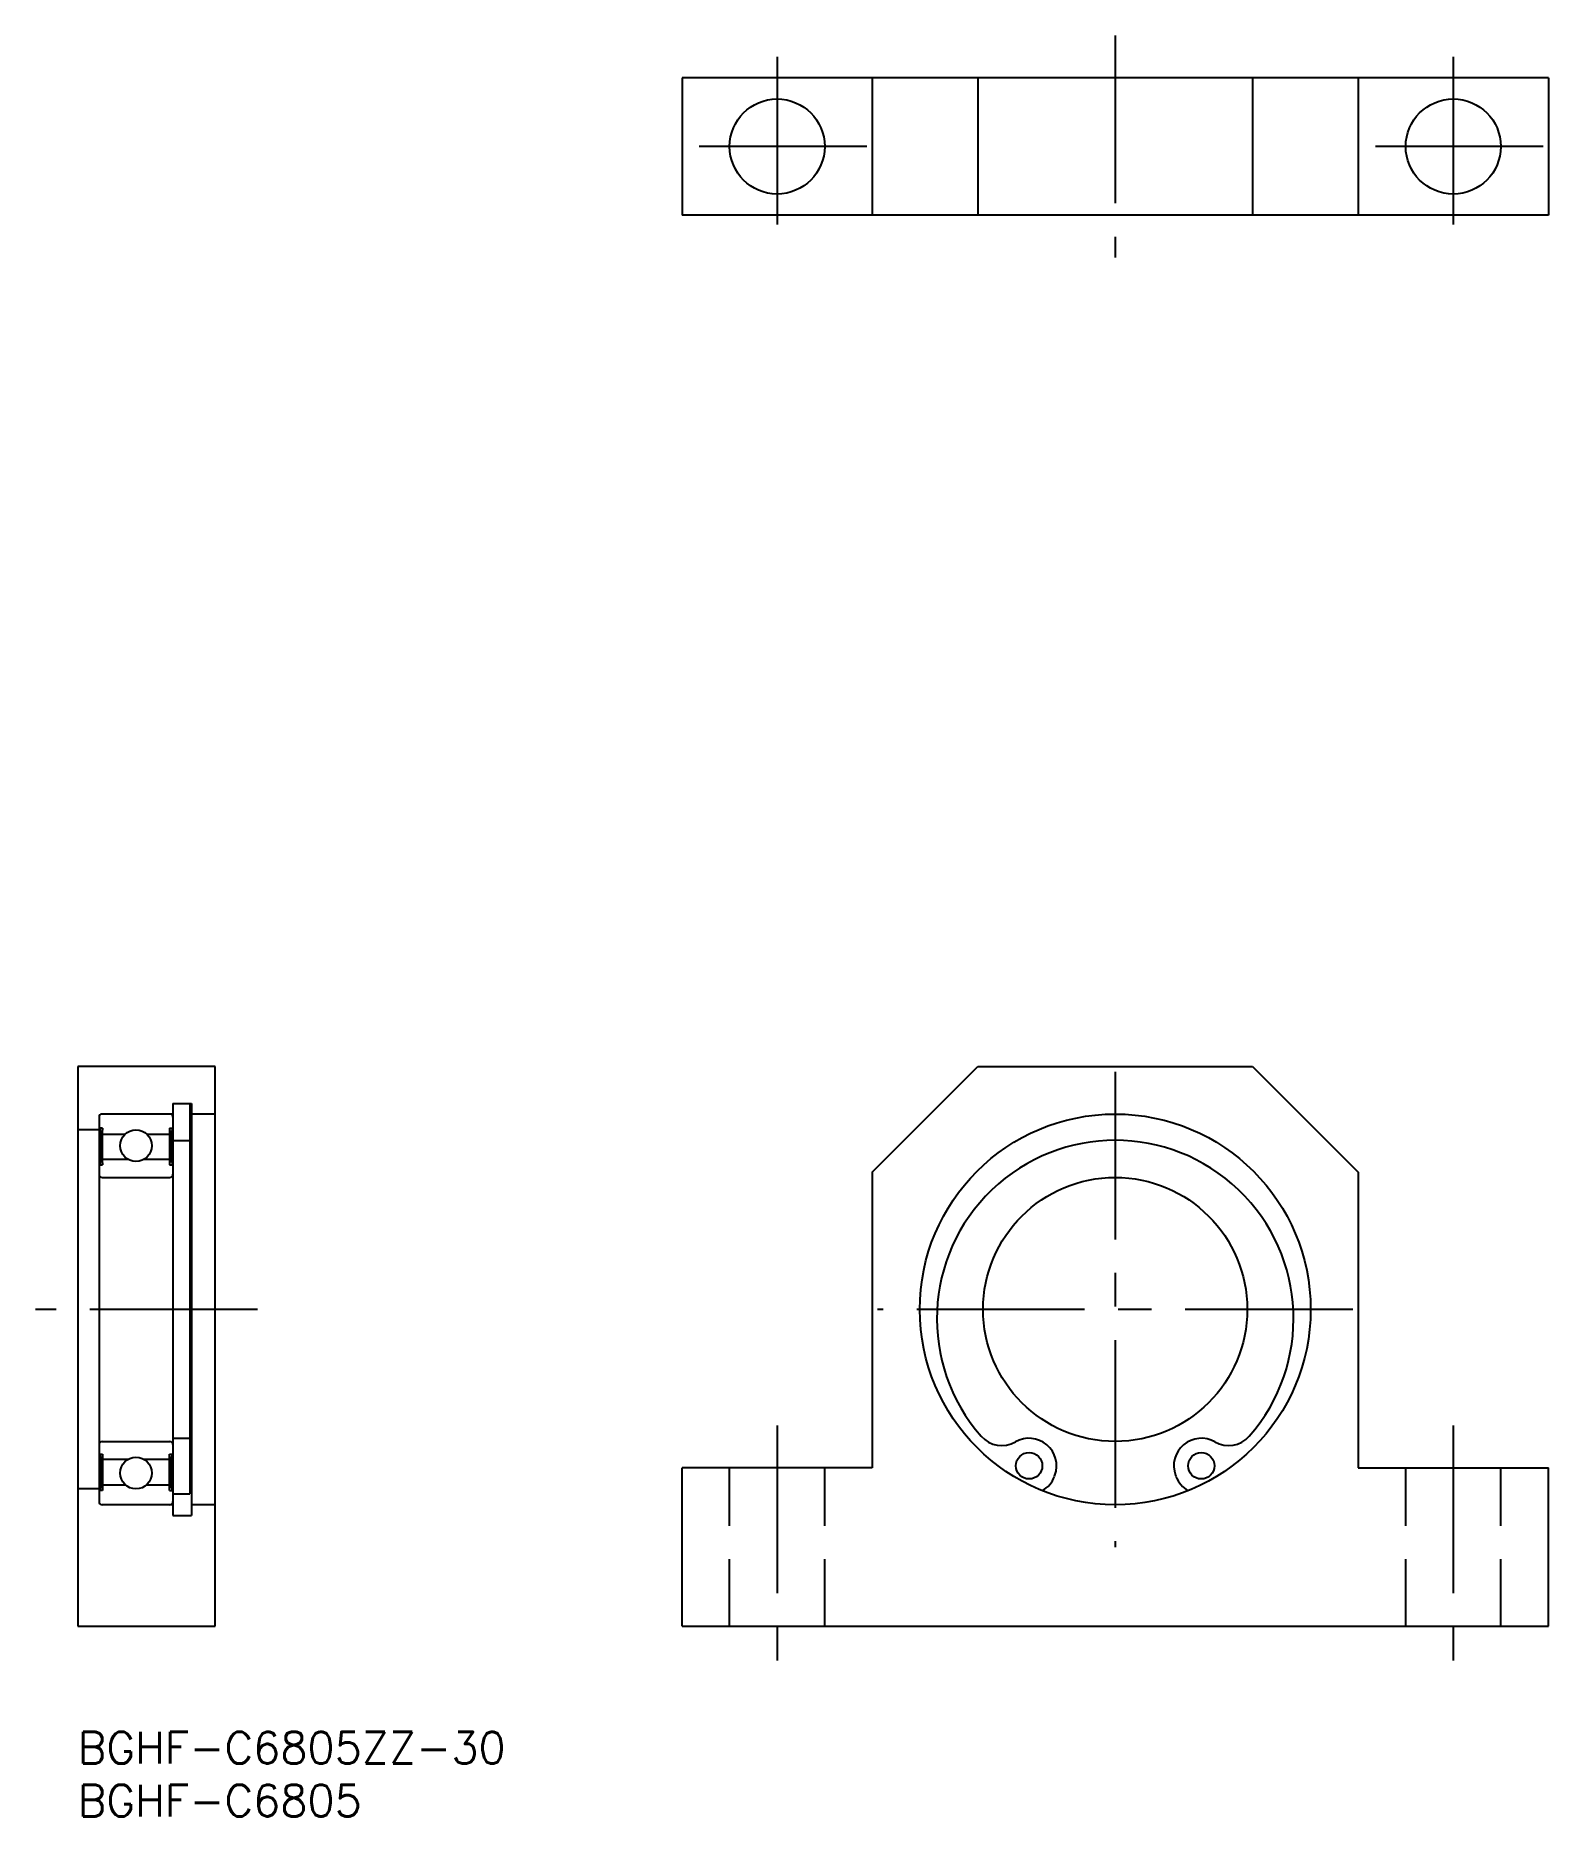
# Model space of a CAD drawing. Extents: x -4 to 139, y -8 to 161.
import ezdxf

# ---------------------------------------------------------------- set-up
doc = ezdxf.new("R2010")
doc.units = 0
doc.header["$LTSCALE"] = 0.5
doc.linetypes.add('CENTER', pattern=[50.8, 31.75, -6.35, 6.35, -6.35])
doc.linetypes.add('DASHED', pattern=[19.05, 12.7, -6.35])
for name, color, linetype in [('MSM_CENTER', 1, 'CENTER'), ('MSM_CONTINUOUS', 7, 'CONTINUOUS'), ('MSM_DASHED', 4, 'DASHED'), ('MSM_NARROW', 5, 'CONTINUOUS'), ('MSM_PART_NUMBER', 7, 'CONTINUOUS')]:
    doc.layers.add(name, color=color, linetype=linetype)
doc.styles.get("Standard").update_dxf_attribs({"font": 'txt.shx', "height": 3, "bigfont": 'bigfont.shx'})

msp = doc.modelspace()

# ---------------------------------------------------------------- linework, layer by layer
at = {"layer": 'MSM_CENTER'}
for p, q in [((98.19, 160.61), (98.19, 139.61)), ((66.19, 158.61), (66.19, 141.61)), ((130.19, 158.61), (130.19, 141.61)), ((74.69, 150.11), (57.69, 150.11)), ((138.69, 150.11), (121.69, 150.11)), ((98.19, 62.5), (98.19, 17.5)), ((17, 40), (-4, 40)), ((120.69, 40), (75.69, 40)), ((66.19, 29), (66.19, 6)), ((130.19, 29), (130.19, 6))]:
    msp.add_line(p, q, dxfattribs=at)
at = {"layer": 'MSM_CONTINUOUS'}
for p, q in [((57.19, 156.61), (57.19, 143.61)), ((139.19, 156.61), (57.19, 156.61)), ((75.19, 156.61), (75.19, 143.61)), ((85.19, 156.61), (85.19, 143.61)), ((111.19, 156.61), (111.19, 143.61)), ((121.19, 156.61), (121.19, 143.61)), ((139.19, 156.61), (139.19, 143.61)), ((139.19, 143.61), (57.19, 143.61)), ((0, 63), (0, 10)), ((13, 63), (0, 63)), ((13, 10), (13, 63)), ((75.19, 53), (85.19, 63)), ((85.19, 63), (111.19, 63)), ((111.19, 63), (121.19, 53)), ((9, 59.5), (10.75, 59.5)), ((9, 59.5), (9, 20.5)), ((10.6, 59.5, -0.5), (10.6, 22.55, -0.5)), ((10.75, 59.5), (10.75, 20.5)), ((2, 58.2), (2, 21.8)), ((2, 58.2), (2, 21.8)), ((9, 58.5), (2.3, 58.5)), ((9, 58.5), (2.3, 58.5)), ((13, 58.5), (10.75, 58.5)), ((2, 57), (0, 57)), ((2.32, 57.15), (2, 57.15)), ((2.08, 53.7), (2.08, 57.15)), ((2.32, 53.7), (2.32, 57.15)), ((2.32, 56.6), (4.48, 56.6)), ((6.52, 56.6), (8.68, 56.6)), ((8.68, 57.15), (9, 57.15)), ((8.68, 57.15), (8.68, 53.7)), ((8.92, 57.15), (8.92, 53.7)), ((9, 56), (10.6, 56)), ((4.75, 54.2), (2.32, 54.2)), ((8.68, 54.2), (6.25, 54.2)), ((2, 53.7), (2.32, 53.7)), ((2.3, 52.5), (8.7, 52.5)), ((8.68, 53.7), (9, 53.7)), ((75.19, 53), (75.19, 25)), ((121.19, 53), (121.19, 25)), ((2.3, 27.5), (8.7, 27.5)), ((9, 27.8), (10.6, 27.8)), ((2, 26.3), (2.32, 26.3)), ((2.08, 26.3), (2.08, 22.85)), ((2.32, 26.3), (2.32, 22.85)), ((4.75, 25.8), (2.32, 25.8)), ((8.68, 25.8), (6.25, 25.8)), ((8.68, 26.3), (9, 26.3)), ((8.68, 22.85), (8.68, 26.3)), ((8.92, 22.85), (8.92, 26.3)), ((57.19, 10), (57.19, 25)), ((75.19, 25), (57.19, 25)), ((92.45, 24.2), (92.49, 24.31)), ((103.9, 24.31), (103.94, 24.2)), ((121.19, 25), (139.19, 25)), ((139.19, 10), (139.19, 25)), ((2, 23), (0, 23)), ((2.32, 22.85), (2, 22.85)), ((2.32, 23.4), (4.48, 23.4)), ((6.52, 23.4), (8.68, 23.4)), ((8.68, 22.85), (9, 22.85)), ((9, 22.55), (10.6, 22.55)), ((9, 21.5), (2.3, 21.5)), ((9, 21.5), (2.3, 21.5)), ((9, 20.5), (10.75, 20.5)), ((13, 21.5), (10.75, 21.5)), ((0, 10), (13, 10)), ((57.19, 10), (139.19, 10))]:
    msp.add_line(p, q, dxfattribs=at)
for centre, radius in [((66.19, 150.11), 4.5), ((130.19, 150.11), 4.5), ((98.19, 40), 18.5), ((5.5, 55.5), 1.5), ((98.19, 40), 12.5), ((5.5, 24.5), 1.5), ((90.04, 25.2), 1.25), ((106.34, 25.2), 1.25)]:
    msp.add_circle(centre, radius, dxfattribs=at)
for centre, radius, start, end in [((2.3, 58.2), 0.3, 90, 180), ((8.7, 58.2), 0.3, 0, 90), ((98.19, 39.13), 16.88, 318.7342, 221.2658), ((2.3, 52.8), 0.3, 180, 270), ((8.7, 52.8), 0.3, 270, 0), ((2.3, 27.2), 0.3, 90, 180), ((8.7, 27.2), 0.3, 0, 90), ((87.46, 29.71), 2.6, 221.2658, 299.7449), ((90.04, 25.2), 2.6, 340.0175, 119.7449), ((106.34, 25.2), 2.6, 60.2551, 199.9825), ((108.92, 29.71), 2.6, 240.2551, 318.7342), ((90.1, 25.05), 2.5, 297.992, 340.0175), ((106.29, 25.05), 2.5, 199.9825, 242.008), ((2.3, 21.8), 0.3, 180, 270), ((8.7, 21.8), 0.3, 270, 0)]:
    msp.add_arc(centre, radius, start, end, dxfattribs=at)
at = {"layer": 'MSM_DASHED'}
for p, q in [((61.69, 10), (61.69, 25)), ((70.69, 10), (70.69, 25)), ((125.69, 10), (125.69, 25)), ((134.69, 10), (134.69, 25))]:
    msp.add_line(p, q, dxfattribs=at)
at = {"layer": 'MSM_NARROW'}
for p, q in [((2.08, 57.15), (2.32, 53.7)), ((2.32, 57.15), (2.08, 53.7)), ((8.68, 57.15), (8.92, 53.7)), ((8.92, 57.15), (8.68, 53.7)), ((2.08, 22.85), (2.32, 26.3)), ((2.32, 22.85), (2.08, 26.3)), ((8.68, 22.85), (8.92, 26.3)), ((8.92, 22.85), (8.68, 26.3))]:
    msp.add_line(p, q, dxfattribs=at)

# ---------------------------------------------------------------- texts
at = {"layer": 'MSM_PART_NUMBER'}
for s, p in [('BGHF-C6805ZZ-30', (0, -3)), ('BGHF-C6805', (0, -8))]:
    msp.add_text(s, height=3, dxfattribs=at).set_placement(p)

doc.saveas('drawing.dxf')
